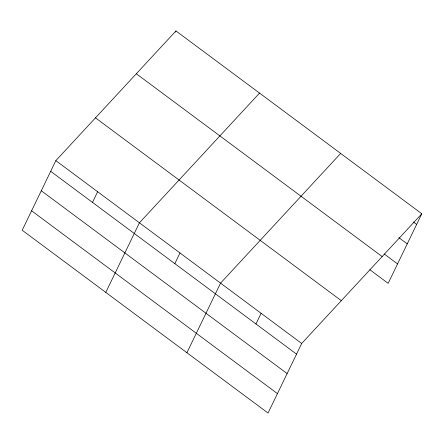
<?xml version="1.0" encoding="UTF-8"?>
<svg xmlns="http://www.w3.org/2000/svg" width="444" height="444" viewBox="0 0 444 444"><rect width="100%" height="100%" fill="white"/><g stroke="black" fill="none" stroke-linecap="round" stroke-linejoin="round"><path stroke-width="0.67" d="M55.839 160.65L22.2 230.236L268.043 413.059L301.681 343.473L421.8 213.764L175.957 30.941L55.839 160.65L301.681 343.473M92.48 202.392L97.63 191.73M175.38 32.129L175.957 30.941M105.789 292.391L139.427 222.81L259.54 93.101M174.836 263.636L179.992 252.975M186.918 352.725L220.551 283.144L340.67 153.435M255.966 323.97L261.116 313.309M421.8 213.764L388.161 283.35L369.824 269.713M413.314 221.95L416.644 224.425M398.912 237.673L407.248 243.873M384.226 253.99L397.563 263.908M136.314 73.748L382.162 256.571M95.477 117.849L341.319 300.671M50.683 171.312L296.531 354.134M41.286 190.759L287.129 373.582M31.602 210.789L277.445 393.612"/></g></svg>
